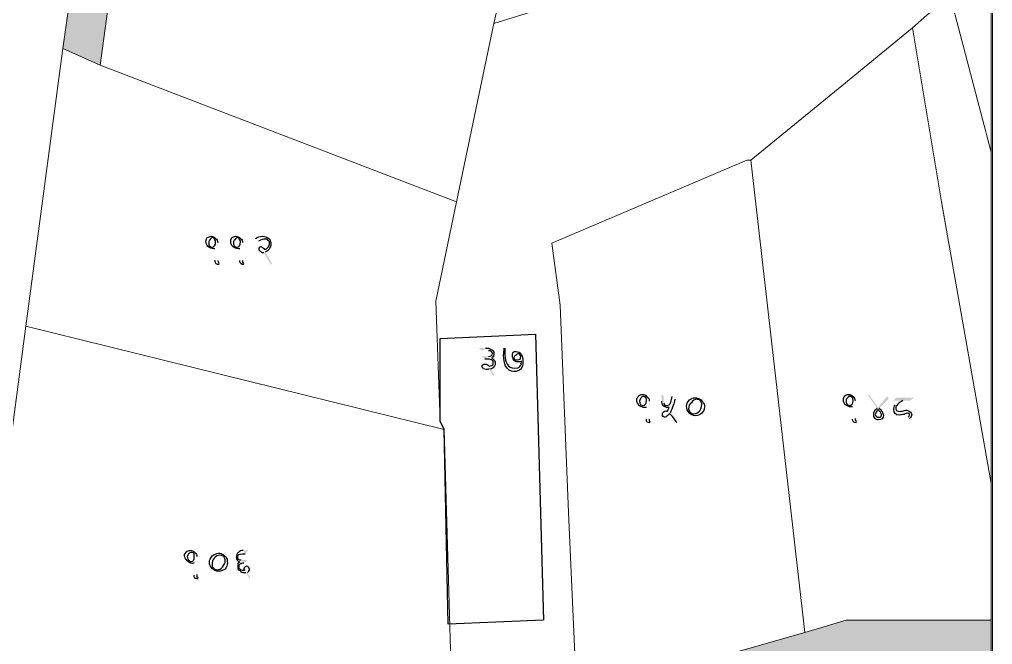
# Model space of a CAD drawing. Header units: inches. Extents: x 2 to 197762, y -33236 to 9.
# Drawn here: x 106427 to 107601, y -16736 to -15982 of the extents above; entities that cross this region are included whole.
import ezdxf

# ---------------------------------------------------------------- set-up
doc = ezdxf.new("R2010")
doc.units = ezdxf.units.IN
doc.header["$LTSCALE"] = 5
doc.header["$MEASUREMENT"] = 0
doc.layers.add('PDF_Geometry', color=7, linetype='Continuous')
doc.layers.add('PDF_Solid Fills', color=7, linetype='Continuous')

msp = doc.modelspace()

# ---------------------------------------------------------------- hatches: boundary and pattern name
at = {"layer": 'PDF_Solid Fills', "true_color": 0xc3c3c3, "transparency": 33554531}
h = msp.add_hatch(color=9, dxfattribs=at)
h.paths.add_polyline_path([(106694.44, -15126.79), (106604.44, -15721.79), (106569.44, -15706.79), (106524.44, -16036.79), (106479.44, -16016.79), (106579.44, -15311.79), (106609.44, -15086.79), (106614.44, -15086.79)], flags=0)
h.paths.add_polyline_path([(106664.44, -15091.79), (106894.44, -15206.79), (107119.44, -15326.79), (107144.44, -15336.79), (107159.44, -15346.79), (107419.44, -15361.79), (107574.44, -15371.79), (107599.44, -15371.79), (107599.44, -15411.79), (107444.44, -15396.79), (107224.44, -15376.79), (107149.44, -15366.79), (107144.44, -15366.79), (106954.44, -15266.79), (106724.44, -15146.79), (106694.44, -15126.79), (106614.44, -15086.79), (106609.44, -15086.79), (106399.44, -15036.79), (106154.44, -14981.79), (105919.44, -14936.79), (105889.44, -14921.79), (105639.44, -14811.79), (105609.44, -14796.79), (105449.44, -14726.79), (105379.44, -14696.79), (105389.44, -14671.79), (105664.44, -14796.79), (105924.44, -14911.79), (106029.44, -14936.79), (106259.44, -14981.79), (106479.44, -15031.79), (106624.44, -15071.79)], flags=0)
h.paths.add_polyline_path([(105234.44, -14616.79), (105219.44, -14646.79), (105164.44, -14746.79), (105149.44, -14861.79), (105124.44, -15061.79), (105129.44, -15086.79), (105154.44, -15206.79), (105194.44, -15206.79), (105214.44, -15296.79), (105274.44, -15571.79), (105314.44, -15636.79), (105409.44, -15811.79), (105524.44, -15976.79), (105574.44, -16051.79), (105599.44, -16246.79), (105624.44, -16436.79), (105614.44, -16621.79), (105629.44, -16691.79), (105924.44, -16711.79), (105979.44, -16761.79), (106374.44, -16806.79), (106534.44, -16811.79), (106829.44, -16821.79), (106949.44, -16826.79), (106954.44, -16826.79), (107099.44, -16801.79), (107164.44, -16781.79), (107374.44, -16721.79), (107424.44, -16706.79), (107599.44, -16706.79), (107599.44, -16756.79), (107179.44, -16816.79), (107159.44, -16816.79), (107134.44, -16821.79), (107129.44, -16826.79), (106989.44, -16851.79), (106774.44, -16851.79), (106704.44, -16851.79), (106459.44, -16851.79), (106429.44, -16851.79), (106194.44, -16826.79), (105994.44, -16806.79), (105949.44, -16796.79), (105954.44, -17081.79), (105949.44, -17331.79), (105999.44, -17421.79), (105939.44, -17421.79), (105879.44, -17301.79), (105889.44, -17116.79), (105894.44, -17071.79), (105899.44, -16751.79), (105729.44, -16741.79), (105574.44, -16731.79), (105594.44, -16681.79), (105584.44, -16676.79), (105579.44, -16501.79), (105574.44, -16356.79), (105569.44, -16306.79), (105534.44, -16106.79), (105494.44, -16056.79), (105374.44, -15956.79), (105284.44, -15966.79), (105179.44, -15981.79), (105004.44, -16006.79), (104924.44, -16006.79), (104819.44, -16061.79), (104654.44, -16046.79), (104364.44, -16021.79), (103959.44, -15986.79), (103864.44, -15961.79), (103864.44, -15826.79), (103994.44, -15841.79), (104104.44, -15841.79), (104109.44, -15911.79), (104154.44, -15916.79), (104374.44, -15946.79), (104484.44, -15951.79), (104634.44, -15956.79), (104909.44, -15971.79), (104914.44, -15971.79), (104969.44, -15951.79), (105364.44, -15916.79), (105214.44, -15581.79), (105214.44, -15576.79), (105079.44, -15226.79), (105054.44, -15216.79), (105029.44, -15036.79), (105069.44, -15031.79), (105059.44, -14881.79), (105069.44, -14741.79), (105079.44, -14621.79), (105064.44, -14576.79)], flags=0)
h.paths.add_polyline_path([(107409.44, -14471.79), (107404.44, -14501.79), (107284.44, -14491.79), (107069.44, -14466.79), (106919.44, -14446.79), (106929.44, -14421.79)], flags=0)
h.paths.add_polyline_path([(106929.44, -14421.79), (106919.44, -14446.79), (106864.44, -14441.79), (106614.44, -14381.79), (106569.44, -14351.79), (106574.44, -14326.79), (106634.44, -14361.79), (106874.44, -14416.79)], flags=0)
h.paths.add_polyline_path([(107599.44, -14421.79), (107589.44, -14426.79), (107459.44, -14496.79), (107429.44, -14501.79), (107414.44, -14546.79), (107409.44, -14556.79), (107359.44, -14736.79), (107359.44, -14766.79), (107329.44, -14836.79), (107314.44, -14876.79), (107159.44, -15296.79), (107144.44, -15336.79), (107119.44, -15326.79), (107174.44, -15196.79), (107184.44, -15141.79), (107194.44, -15111.79), (107239.44, -15006.79), (107309.44, -14836.79), (107324.44, -14796.79), (107319.44, -14791.79), (107349.44, -14651.79), (107399.44, -14526.79), (107404.44, -14501.79), (107409.44, -14471.79), (107444.44, -14476.79), (107579.44, -14406.79), (107599.44, -14396.79)], flags=0)
h.paths.add_polyline_path([(103864.44, -14636.79), (103899.44, -14651.79), (104019.44, -14691.79), (104204.44, -14746.79), (104479.44, -14801.79), (104474.44, -14821.79), (104529.44, -14871.79), (104594.44, -14881.79), (104739.44, -14896.79), (104739.44, -14936.79), (104494.44, -14901.79), (104484.44, -14866.79), (104464.44, -14856.79), (104274.44, -14811.79), (104224.44, -14806.79), (104114.44, -14761.79), (104074.44, -14746.79), (103864.44, -14666.79)], flags=0)
h.paths.add_polyline_path([(103864.44, -17336.79), (103909.44, -17361.79), (104019.44, -17381.79), (104229.44, -17421.79), (103904.44, -17421.79), (103864.44, -17411.79)], flags=0)
h.paths.add_polyline_path([(105549.44, -14296.79), (105384.44, -14576.79), (105429.44, -14596.79), (105389.44, -14671.79), (105379.44, -14696.79), (105234.44, -14616.79), (105064.44, -14576.79), (105024.44, -14521.79), (104974.44, -14471.79), (104914.44, -14416.79), (104734.44, -14276.79), (104609.44, -14181.79), (104324.44, -14116.79), (104199.44, -14086.79), (104814.44, -14086.79), (104999.44, -14241.79), (104999.44, -14251.79), (105339.44, -14401.79), (105469.44, -14116.79), (105479.44, -14086.79), (105484.44, -14086.79), (105609.44, -14086.79), (105549.44, -14231.79), (105569.44, -14251.79)], flags=0)
h.paths.add_polyline_path([(106574.44, -14326.79), (106569.44, -14351.79), (106404.44, -14251.79), (106219.44, -14261.79), (106049.44, -14251.79), (105969.44, -14246.79), (105949.44, -14206.79), (105889.44, -14086.79), (105914.44, -14086.79), (105994.44, -14221.79), (106184.44, -14241.79), (106399.44, -14221.79)], flags=0)
h = msp.add_hatch(color=9, dxfattribs=at)
h.paths.add_polyline_path([(106694.44, -15126.79), (106604.44, -15721.79), (106569.44, -15706.79), (106524.44, -16036.79), (106479.44, -16016.79), (106579.44, -15311.79), (106609.44, -15086.79), (106614.44, -15086.79)], flags=0)
h.paths.add_polyline_path([(106664.44, -15091.79), (106894.44, -15206.79), (107119.44, -15326.79), (107144.44, -15336.79), (107159.44, -15346.79), (107419.44, -15361.79), (107574.44, -15371.79), (107599.44, -15371.79), (107599.44, -15411.79), (107444.44, -15396.79), (107224.44, -15376.79), (107149.44, -15366.79), (107144.44, -15366.79), (106954.44, -15266.79), (106724.44, -15146.79), (106694.44, -15126.79), (106614.44, -15086.79), (106609.44, -15086.79), (106399.44, -15036.79), (106154.44, -14981.79), (105919.44, -14936.79), (105889.44, -14921.79), (105639.44, -14811.79), (105609.44, -14796.79), (105449.44, -14726.79), (105379.44, -14696.79), (105389.44, -14671.79), (105664.44, -14796.79), (105924.44, -14911.79), (106029.44, -14936.79), (106259.44, -14981.79), (106479.44, -15031.79), (106624.44, -15071.79)], flags=0)
h.paths.add_polyline_path([(105234.44, -14616.79), (105219.44, -14646.79), (105164.44, -14746.79), (105149.44, -14861.79), (105124.44, -15061.79), (105129.44, -15086.79), (105154.44, -15206.79), (105194.44, -15206.79), (105214.44, -15296.79), (105274.44, -15571.79), (105314.44, -15636.79), (105409.44, -15811.79), (105524.44, -15976.79), (105574.44, -16051.79), (105599.44, -16246.79), (105624.44, -16436.79), (105614.44, -16621.79), (105629.44, -16691.79), (105924.44, -16711.79), (105979.44, -16761.79), (106374.44, -16806.79), (106534.44, -16811.79), (106829.44, -16821.79), (106949.44, -16826.79), (106954.44, -16826.79), (107099.44, -16801.79), (107164.44, -16781.79), (107374.44, -16721.79), (107424.44, -16706.79), (107599.44, -16706.79), (107599.44, -16756.79), (107179.44, -16816.79), (107159.44, -16816.79), (107134.44, -16821.79), (107129.44, -16826.79), (106989.44, -16851.79), (106774.44, -16851.79), (106704.44, -16851.79), (106459.44, -16851.79), (106429.44, -16851.79), (106194.44, -16826.79), (105994.44, -16806.79), (105949.44, -16796.79), (105954.44, -17081.79), (105949.44, -17331.79), (105999.44, -17421.79), (105939.44, -17421.79), (105879.44, -17301.79), (105889.44, -17116.79), (105894.44, -17071.79), (105899.44, -16751.79), (105729.44, -16741.79), (105574.44, -16731.79), (105594.44, -16681.79), (105584.44, -16676.79), (105579.44, -16501.79), (105574.44, -16356.79), (105569.44, -16306.79), (105534.44, -16106.79), (105494.44, -16056.79), (105374.44, -15956.79), (105284.44, -15966.79), (105179.44, -15981.79), (105004.44, -16006.79), (104924.44, -16006.79), (104819.44, -16061.79), (104654.44, -16046.79), (104364.44, -16021.79), (103959.44, -15986.79), (103864.44, -15961.79), (103864.44, -15826.79), (103994.44, -15841.79), (104104.44, -15841.79), (104109.44, -15911.79), (104154.44, -15916.79), (104374.44, -15946.79), (104484.44, -15951.79), (104634.44, -15956.79), (104909.44, -15971.79), (104914.44, -15971.79), (104969.44, -15951.79), (105364.44, -15916.79), (105214.44, -15581.79), (105214.44, -15576.79), (105079.44, -15226.79), (105054.44, -15216.79), (105029.44, -15036.79), (105069.44, -15031.79), (105059.44, -14881.79), (105069.44, -14741.79), (105079.44, -14621.79), (105064.44, -14576.79)], flags=0)
h.paths.add_polyline_path([(107409.44, -14471.79), (107404.44, -14501.79), (107284.44, -14491.79), (107069.44, -14466.79), (106919.44, -14446.79), (106929.44, -14421.79)], flags=0)
h.paths.add_polyline_path([(106929.44, -14421.79), (106919.44, -14446.79), (106864.44, -14441.79), (106614.44, -14381.79), (106569.44, -14351.79), (106574.44, -14326.79), (106634.44, -14361.79), (106874.44, -14416.79)], flags=0)
h.paths.add_polyline_path([(107599.44, -14421.79), (107589.44, -14426.79), (107459.44, -14496.79), (107429.44, -14501.79), (107414.44, -14546.79), (107409.44, -14556.79), (107359.44, -14736.79), (107359.44, -14766.79), (107329.44, -14836.79), (107314.44, -14876.79), (107159.44, -15296.79), (107144.44, -15336.79), (107119.44, -15326.79), (107174.44, -15196.79), (107184.44, -15141.79), (107194.44, -15111.79), (107239.44, -15006.79), (107309.44, -14836.79), (107324.44, -14796.79), (107319.44, -14791.79), (107349.44, -14651.79), (107399.44, -14526.79), (107404.44, -14501.79), (107409.44, -14471.79), (107444.44, -14476.79), (107579.44, -14406.79), (107599.44, -14396.79)], flags=0)
h.paths.add_polyline_path([(103864.44, -14636.79), (103899.44, -14651.79), (104019.44, -14691.79), (104204.44, -14746.79), (104479.44, -14801.79), (104474.44, -14821.79), (104529.44, -14871.79), (104594.44, -14881.79), (104739.44, -14896.79), (104739.44, -14936.79), (104494.44, -14901.79), (104484.44, -14866.79), (104464.44, -14856.79), (104274.44, -14811.79), (104224.44, -14806.79), (104114.44, -14761.79), (104074.44, -14746.79), (103864.44, -14666.79)], flags=0)
h.paths.add_polyline_path([(103864.44, -17336.79), (103909.44, -17361.79), (104019.44, -17381.79), (104229.44, -17421.79), (103904.44, -17421.79), (103864.44, -17411.79)], flags=0)
h.paths.add_polyline_path([(105549.44, -14296.79), (105384.44, -14576.79), (105429.44, -14596.79), (105389.44, -14671.79), (105379.44, -14696.79), (105234.44, -14616.79), (105064.44, -14576.79), (105024.44, -14521.79), (104974.44, -14471.79), (104914.44, -14416.79), (104734.44, -14276.79), (104609.44, -14181.79), (104324.44, -14116.79), (104199.44, -14086.79), (104814.44, -14086.79), (104999.44, -14241.79), (104999.44, -14251.79), (105339.44, -14401.79), (105469.44, -14116.79), (105479.44, -14086.79), (105484.44, -14086.79), (105609.44, -14086.79), (105549.44, -14231.79), (105569.44, -14251.79)], flags=0)
h.paths.add_polyline_path([(106574.44, -14326.79), (106569.44, -14351.79), (106404.44, -14251.79), (106219.44, -14261.79), (106049.44, -14251.79), (105969.44, -14246.79), (105949.44, -14206.79), (105889.44, -14086.79), (105914.44, -14086.79), (105994.44, -14221.79), (106184.44, -14241.79), (106399.44, -14221.79)], flags=0)
at = {"layer": 'PDF_Solid Fills', "transparency": 33554559}
h = msp.add_hatch(color=256, dxfattribs=at)
h.paths.add_polyline_path([(106666.11, -16250.95), (106666.11, -16272.62)], flags=0)
h.paths.add_polyline_path([(106667.78, -16275.95), (106667.78, -16277.62)], flags=0)
h.paths.add_polyline_path([(106696.11, -16250.95), (106696.11, -16272.62)], flags=0)
h.paths.add_polyline_path([(106697.78, -16275.95), (106697.78, -16277.62)], flags=0)
h.paths.add_polyline_path([(106715.28, -16249.29), (106711.94, -16245.95)], flags=0)
h.paths.add_polyline_path([(106723.61, -16262.62), (106731.94, -16276.79), (106730.28, -16277.62), (106721.94, -16263.45)], flags=0)
h = msp.add_hatch(color=256, dxfattribs=at)
h.paths.add_polyline_path([(106985.28, -16381.79), (106981.11, -16378.45), (106989.44, -16378.45)], flags=0)
h.paths.add_polyline_path([(106995.28, -16403.45), (107000.28, -16410.95), (106998.61, -16411.79), (106993.61, -16403.45)], flags=0)
h.paths.add_polyline_path([(106988.61, -16391.79), (106984.44, -16388.45), (106992.78, -16388.45)], flags=0)
h.paths.add_polyline_path([(107011.94, -16378.45), (107012.78, -16378.45)], flags=0)
h.paths.add_polyline_path([(107032.78, -16394.29), (107032.78, -16394.29)], flags=0)
h = msp.add_hatch(color=256, dxfattribs=at)
h.paths.add_polyline_path([(107186.94, -16442.62), (107186.94, -16464.29)], flags=0)
h.paths.add_polyline_path([(107187.78, -16467.62), (107187.78, -16468.45)], flags=0)
h.paths.add_polyline_path([(107214.44, -16436.79), (107217.78, -16440.12)], flags=0)
h.paths.add_polyline_path([(107223.61, -16465.95, 0.0591512), (107211.94, -16456.79)], flags=0)
h.paths.add_polyline_path([(107223.61, -16465.95), (107220.28, -16468.45)], flags=0)
h.paths.add_polyline_path([(107201.94, -16442.62), (107201.94, -16434.29), (107204.44, -16436.79), (107204.44, -16444.29)], flags=0)
h = msp.add_hatch(color=256, dxfattribs=at)
h.paths.add_polyline_path([(107435.28, -16441.79), (107435.28, -16463.45)], flags=0)
h.paths.add_polyline_path([(107436.94, -16466.79), (107436.94, -16468.45)], flags=0)
h.paths.add_polyline_path([(107461.94, -16450.95), (107451.11, -16435.95), (107451.94, -16434.29), (107462.78, -16450.12), (107473.61, -16436.79), (107476.11, -16439.29), (107464.44, -16450.95)], flags=0)
h.paths.add_polyline_path([(107487.78, -16441.79), (107481.11, -16441.79), (107484.44, -16438.45), (107506.11, -16438.45), (107501.94, -16441.79), (107492.78, -16441.79)], flags=0)
h.paths.add_polyline_path([(107501.11, -16463.45), (107499.44, -16461.79)], flags=0)
h.paths.add_polyline_path([(107483.61, -16446.79, 0.0514211), (107487.78, -16441.79)], flags=0)
h = msp.add_hatch(color=256, dxfattribs=at)
h.paths.add_polyline_path([(106641.11, -16630.12), (106641.11, -16651.79)], flags=0)
h.paths.add_polyline_path([(106642.78, -16655.12), (106642.78, -16656.79)], flags=0)
h.paths.add_polyline_path([(106699.44, -16626.79), (106702.78, -16622.62), (106696.94, -16622.62)], flags=0)
h.paths.add_polyline_path([(106700.28, -16649.29), (106704.44, -16656.79), (106705.28, -16655.95), (106701.94, -16649.29)], flags=0)
h.paths.add_polyline_path([(106697.78, -16637.62), (106701.94, -16634.29), (106694.44, -16634.29)], flags=0)

# ---------------------------------------------------------------- linework, layer by layer
at = {"layer": 'PDF_Geometry', "lineweight": 13}
msp.add_lwpolyline([(103863.61, -13751.79), (107601.11, -13751.79), (107601.11, -17423.45), (103863.61, -17423.45)], close=True, dxfattribs=at)
at = {"layer": 'PDF_Geometry', "lineweight": 9}
for points in [[(106694.44, -15126.79), (106604.44, -15721.79), (106569.44, -15706.79), (106524.44, -16036.79), (106479.44, -16016.79), (106579.44, -15311.79), (106609.44, -15086.79), (106614.44, -15086.79)], [(106694.44, -15126.79), (106604.44, -15721.79), (106569.44, -15706.79), (106524.44, -16036.79), (106479.44, -16016.79), (106579.44, -15311.79), (106609.44, -15086.79), (106614.44, -15086.79)], [(106479.44, -16016.79), (106434.44, -16351.79), (106374.44, -16806.79), (105979.44, -16761.79), (105924.44, -16711.79), (105629.44, -16691.79), (105614.44, -16621.79), (105624.44, -16436.79), (105599.44, -16246.79), (105574.44, -16051.79), (105524.44, -15976.79), (105664.44, -15881.79), (105769.44, -15706.79), (106189.44, -15721.79), (106269.44, -15546.79), (106259.44, -15331.79), (106579.44, -15311.79)], [(106479.44, -16016.79), (106434.44, -16351.79), (106374.44, -16806.79), (105979.44, -16761.79), (105924.44, -16711.79), (105629.44, -16691.79), (105614.44, -16621.79), (105624.44, -16436.79), (105599.44, -16246.79), (105574.44, -16051.79), (105524.44, -15976.79), (105664.44, -15881.79), (105769.44, -15706.79), (106189.44, -15721.79), (106269.44, -15546.79), (106259.44, -15331.79), (106579.44, -15311.79)], [(107224.44, -15376.79), (107224.44, -15381.79), (107094.44, -15956.79), (106999.44, -15986.79), (107024.44, -15876.79), (107144.44, -15366.79), (107149.44, -15366.79)], [(107224.44, -15376.79), (107224.44, -15381.79), (107094.44, -15956.79), (106999.44, -15986.79), (107024.44, -15876.79), (107144.44, -15366.79), (107149.44, -15366.79)], [(106604.44, -15721.79), (107024.44, -15876.79), (106999.44, -15986.79), (106954.44, -16201.79), (106524.44, -16036.79), (106569.44, -15706.79)], [(106604.44, -15721.79), (107024.44, -15876.79), (106999.44, -15986.79), (106954.44, -16201.79), (106524.44, -16036.79), (106569.44, -15706.79)], [(107589.44, -15921.79), (107549.44, -15951.79), (107504.44, -15991.79), (107419.44, -16061.79), (107309.44, -16151.79), (107304.44, -16151.79), (107069.44, -16251.79), (107079.44, -16326.79), (107089.44, -16576.79), (107099.44, -16801.79), (106954.44, -16826.79), (106949.44, -16826.79), (106939.44, -16476.79), (106934.44, -16466.79), (106929.44, -16321.79), (106954.44, -16201.79), (106999.44, -15986.79), (107094.44, -15956.79), (107389.44, -15876.79), (107464.44, -15851.79)], [(107589.44, -15921.79), (107549.44, -15951.79), (107504.44, -15991.79), (107419.44, -16061.79), (107309.44, -16151.79), (107304.44, -16151.79), (107069.44, -16251.79), (107079.44, -16326.79), (107089.44, -16576.79), (107099.44, -16801.79), (106954.44, -16826.79), (106949.44, -16826.79), (106939.44, -16476.79), (106934.44, -16466.79), (106929.44, -16321.79), (106954.44, -16201.79), (106999.44, -15986.79), (107094.44, -15956.79), (107389.44, -15876.79), (107464.44, -15851.79)], [(107599.44, -16141.79), (107549.44, -15951.79), (107589.44, -15921.79), (107599.44, -15911.79)], [(107599.44, -16141.79), (107549.44, -15951.79), (107589.44, -15921.79), (107599.44, -15911.79)], [(107599.44, -16541.79), (107539.44, -16201.79), (107504.44, -15991.79), (107549.44, -15951.79), (107599.44, -16141.79)], [(107599.44, -16541.79), (107539.44, -16201.79), (107504.44, -15991.79), (107549.44, -15951.79), (107599.44, -16141.79)], [(107599.44, -16706.79), (107424.44, -16706.79), (107374.44, -16721.79), (107309.44, -16151.79), (107419.44, -16061.79), (107504.44, -15991.79), (107539.44, -16201.79), (107599.44, -16541.79)], [(107599.44, -16706.79), (107424.44, -16706.79), (107374.44, -16721.79), (107309.44, -16151.79), (107419.44, -16061.79), (107504.44, -15991.79), (107539.44, -16201.79), (107599.44, -16541.79)], [(106524.44, -16036.79), (106954.44, -16201.79), (106929.44, -16321.79), (106934.44, -16466.79), (106939.44, -16476.79), (106434.44, -16351.79), (106479.44, -16016.79)], [(106524.44, -16036.79), (106954.44, -16201.79), (106929.44, -16321.79), (106934.44, -16466.79), (106939.44, -16476.79), (106434.44, -16351.79), (106479.44, -16016.79)], [(107374.44, -16721.79), (107164.44, -16781.79), (107099.44, -16801.79), (107089.44, -16576.79), (107079.44, -16326.79), (107069.44, -16251.79), (107304.44, -16151.79), (107309.44, -16151.79)], [(107374.44, -16721.79), (107164.44, -16781.79), (107099.44, -16801.79), (107089.44, -16576.79), (107079.44, -16326.79), (107069.44, -16251.79), (107304.44, -16151.79), (107309.44, -16151.79)], [(106939.44, -16476.79), (106949.44, -16826.79), (106829.44, -16821.79), (106534.44, -16811.79), (106374.44, -16806.79), (106434.44, -16351.79)], [(106939.44, -16476.79), (106949.44, -16826.79), (106829.44, -16821.79), (106534.44, -16811.79), (106374.44, -16806.79), (106434.44, -16351.79)]]:
    msp.add_lwpolyline(points, close=True, dxfattribs=at)
at = {"layer": 'PDF_Geometry', "color": 21, "lineweight": 13, "true_color": 0xffafaf}
msp.add_lwpolyline([(107059.44, -16706.79), (106944.44, -16711.79), (106939.44, -16476.79), (106934.44, -16466.79), (106934.44, -16366.79), (107049.44, -16361.79)], close=True, dxfattribs=at)
msp.add_lwpolyline([(107059.44, -16706.79), (106944.44, -16711.79), (106939.44, -16476.79), (106934.44, -16466.79), (106934.44, -16366.79), (107049.44, -16361.79)], close=True, dxfattribs=at)
msp.add_lwpolyline([(107059.44, -16706.79), (106944.44, -16711.79), (106939.44, -16476.79), (106934.44, -16466.79), (106934.44, -16366.79), (107049.44, -16361.79)], close=True, dxfattribs=at)
msp.add_lwpolyline([(107059.44, -16706.79), (106944.44, -16711.79), (106939.44, -16476.79), (106934.44, -16466.79), (106934.44, -16366.79), (107049.44, -16361.79)], close=True, dxfattribs=at)
at = {"layer": 'PDF_Geometry', "color": 21, "lineweight": 25, "true_color": 0xffafaf}
msp.add_lwpolyline([(107059.44, -16706.79), (106944.44, -16711.79), (106939.44, -16476.79), (106934.44, -16466.79), (106934.44, -16366.79), (107049.44, -16361.79)], close=True, dxfattribs=at)
msp.add_lwpolyline([(107059.44, -16706.79), (106944.44, -16711.79), (106939.44, -16476.79), (106934.44, -16466.79), (106934.44, -16366.79), (107049.44, -16361.79)], close=True, dxfattribs=at)
at = {"layer": 'PDF_Geometry', "lineweight": 9}
msp.add_lwpolyline([(106374.44, -16806.79), (106534.44, -16811.79), (106829.44, -16821.79), (106949.44, -16826.79), (106954.44, -16826.79), (107099.44, -16801.79), (107164.44, -16781.79), (107374.44, -16721.79), (107424.44, -16706.79), (107599.44, -16706.79), (107599.44, -16756.79), (107179.44, -16816.79), (107159.44, -16816.79), (107134.44, -16821.79), (107129.44, -16826.79), (106989.44, -16851.79), (106774.44, -16851.79), (106704.44, -16851.79), (106459.44, -16851.79), (106429.44, -16851.79), (106194.44, -16826.79)], dxfattribs=at)
msp.add_lwpolyline([(106374.44, -16806.79), (106534.44, -16811.79), (106829.44, -16821.79), (106949.44, -16826.79), (106954.44, -16826.79), (107099.44, -16801.79), (107164.44, -16781.79), (107374.44, -16721.79), (107424.44, -16706.79), (107599.44, -16706.79), (107599.44, -16756.79), (107179.44, -16816.79), (107159.44, -16816.79), (107134.44, -16821.79), (107129.44, -16826.79), (106989.44, -16851.79), (106774.44, -16851.79), (106704.44, -16851.79), (106459.44, -16851.79), (106429.44, -16851.79), (106194.44, -16826.79)], dxfattribs=at)
at = {"layer": 'PDF_Geometry', "lineweight": 25}
for points in [[(106651.94, -16249.29), (106651.94, -16247.62), (106652.78, -16245.95), (106653.61, -16245.12)], [(106654.44, -16255.95), (106652.78, -16254.29), (106651.94, -16251.79), (106651.94, -16249.29)], [(106653.61, -16245.12), (106655.28, -16244.29), (106656.11, -16243.45), (106658.61, -16243.45)], [(106656.94, -16247.62), (106656.11, -16248.45), (106655.28, -16249.29), (106655.28, -16250.95)], [(106660.28, -16245.12), (106658.61, -16245.12), (106657.78, -16245.95), (106656.94, -16247.62)], [(106658.61, -16243.45), (106660.28, -16243.45), (106661.94, -16244.29), (106663.61, -16245.95)], [(106659.44, -16256.79), (106661.94, -16256.79), (106663.61, -16254.29), (106663.61, -16250.12)], [(106662.78, -16247.62), (106661.94, -16245.95), (106661.11, -16245.12), (106660.28, -16245.12)], [(106663.61, -16250.12), (106663.61, -16249.29), (106663.61, -16248.45), (106662.78, -16247.62)], [(106663.61, -16245.95), (106665.28, -16246.79), (106666.11, -16249.29), (106666.11, -16250.95)], [(106681.94, -16249.29), (106681.94, -16247.62), (106682.78, -16245.95), (106683.61, -16245.12)], [(106684.44, -16255.95), (106682.78, -16254.29), (106681.94, -16251.79), (106681.94, -16249.29)], [(106683.61, -16245.12), (106684.44, -16244.29), (106686.11, -16243.45), (106687.78, -16243.45)], [(106686.94, -16247.62), (106685.28, -16248.45), (106685.28, -16249.29), (106685.28, -16250.95)], [(106690.28, -16245.12), (106688.61, -16245.12), (106687.78, -16245.95), (106686.94, -16247.62)], [(106687.78, -16243.45), (106690.28, -16243.45), (106691.94, -16244.29), (106693.61, -16245.95)], [(106689.44, -16256.79), (106691.94, -16256.79), (106693.61, -16254.29), (106693.61, -16250.12)], [(106692.78, -16247.62), (106691.94, -16245.95), (106691.11, -16245.12), (106690.28, -16245.12)], [(106693.61, -16250.12), (106693.61, -16249.29), (106693.61, -16248.45), (106692.78, -16247.62)], [(106693.61, -16245.95), (106695.28, -16246.79), (106696.11, -16249.29), (106696.11, -16250.95)], [(106711.94, -16245.95), (106714.44, -16244.29), (106716.94, -16243.45), (106720.28, -16243.45)], [(106723.61, -16246.79), (106721.11, -16246.79), (106718.61, -16247.62), (106715.28, -16249.29)], [(106720.28, -16243.45), (106722.78, -16243.45), (106725.28, -16244.29), (106727.78, -16245.95)], [(106726.94, -16248.45), (106726.11, -16246.79), (106725.28, -16246.79), (106723.61, -16246.79)], [(106728.61, -16251.79), (106728.61, -16250.12), (106728.61, -16249.29), (106726.94, -16248.45)], [(106727.78, -16245.95), (106729.44, -16247.62), (106730.28, -16250.12), (106730.28, -16253.45)], [(106661.11, -16258.45), (106658.61, -16258.45), (106656.94, -16257.62), (106654.44, -16255.95)], [(106655.28, -16250.95), (106655.28, -16252.62), (106655.28, -16253.45), (106656.11, -16255.12)], [(106656.11, -16255.12), (106656.94, -16255.95), (106658.61, -16256.79), (106659.44, -16256.79)], [(106662.78, -16258.45), (106662.78, -16258.45), (106661.94, -16258.45), (106661.11, -16258.45)], [(106691.11, -16258.45), (106688.61, -16258.45), (106686.11, -16257.62), (106684.44, -16255.95)], [(106685.28, -16250.95), (106685.28, -16252.62), (106685.28, -16253.45), (106686.11, -16255.12)], [(106686.11, -16255.12), (106686.94, -16255.95), (106687.78, -16256.79), (106689.44, -16256.79)], [(106692.78, -16258.45), (106691.94, -16258.45), (106691.11, -16258.45), (106691.11, -16258.45)], [(106716.11, -16258.45), (106716.11, -16258.45), (106716.11, -16257.62), (106716.94, -16256.79)], [(106717.78, -16261.79), (106716.11, -16260.95), (106716.11, -16260.12), (106716.11, -16258.45)], [(106716.94, -16256.79), (106716.94, -16256.79), (106717.78, -16255.95), (106718.61, -16255.95)], [(106721.11, -16263.45), (106719.44, -16263.45), (106718.61, -16262.62), (106717.78, -16261.79)], [(106718.61, -16255.95), (106719.44, -16255.95), (106720.28, -16256.79), (106721.11, -16257.62)], [(106721.11, -16257.62), (106721.94, -16257.62), (106721.94, -16258.45), (106722.78, -16259.29)], [(106722.78, -16259.29), (106724.44, -16259.29), (106725.28, -16258.45), (106726.94, -16256.79)], [(106728.61, -16258.45), (106726.94, -16260.12), (106725.28, -16261.79), (106723.61, -16262.62)], [(106726.94, -16256.79), (106728.61, -16255.12), (106728.61, -16253.45), (106728.61, -16251.79)], [(106730.28, -16253.45), (106730.28, -16255.12), (106729.44, -16256.79), (106728.61, -16258.45)], [(106664.44, -16276.79), (106663.61, -16275.95), (106662.78, -16274.29), (106662.78, -16272.62)], [(106666.11, -16272.62), (106666.11, -16274.29), (106666.94, -16274.29), (106666.94, -16275.12)], [(106694.44, -16276.79), (106693.61, -16275.95), (106692.78, -16274.29), (106692.78, -16272.62)], [(106696.11, -16272.62), (106696.11, -16274.29), (106696.11, -16274.29), (106696.11, -16275.12)], [(106721.94, -16263.45), (106721.94, -16263.45), (106721.11, -16263.45), (106721.11, -16263.45)], [(106667.78, -16277.62), (106666.11, -16277.62), (106665.28, -16277.62), (106664.44, -16276.79)], [(106666.94, -16275.12), (106666.94, -16275.12), (106666.94, -16275.95), (106667.78, -16275.95)], [(106697.78, -16277.62), (106696.11, -16277.62), (106694.44, -16277.62), (106694.44, -16276.79)], [(106696.11, -16275.12), (106696.94, -16275.12), (106696.94, -16275.95), (106697.78, -16275.95)], [(106989.44, -16378.45), (106991.94, -16378.45), (106994.44, -16378.45), (106996.11, -16380.12)], [(107011.11, -16386.79), (107011.11, -16384.29), (107011.94, -16381.79), (107011.94, -16378.45)], [(107012.78, -16378.45), (107012.78, -16379.29), (107012.78, -16380.95), (107012.78, -16382.62)], [(106996.11, -16382.62), (106995.28, -16381.79), (106994.44, -16381.79), (106992.78, -16381.79)], [(106992.78, -16388.45), (106993.61, -16388.45), (106995.28, -16388.45), (106996.11, -16387.62)], [(106996.11, -16380.12), (106998.61, -16380.95), (106999.44, -16382.62), (106999.44, -16385.12)], [(106997.78, -16385.12), (106997.78, -16384.29), (106996.94, -16383.45), (106996.11, -16382.62)], [(106996.11, -16387.62), (106996.94, -16386.79), (106997.78, -16385.95), (106997.78, -16385.12)], [(106999.44, -16385.12), (106999.44, -16387.62), (106998.61, -16389.29), (106996.94, -16390.12)], [(106996.94, -16390.12), (106999.44, -16392.62), (107001.11, -16394.29), (107001.11, -16397.62)], [(107013.61, -16400.12), (107011.94, -16396.79), (107011.11, -16391.79), (107011.11, -16386.79)], [(107012.78, -16382.62), (107012.78, -16384.29), (107012.78, -16385.95), (107012.78, -16386.79)], [(107012.78, -16386.79), (107012.78, -16391.79), (107013.61, -16395.12), (107015.28, -16397.62)], [(107021.94, -16387.62), (107021.94, -16385.95), (107021.94, -16385.12), (107022.78, -16383.45)], [(107023.61, -16392.62), (107021.94, -16390.95), (107021.94, -16389.29), (107021.94, -16387.62)], [(107022.78, -16383.45), (107023.61, -16382.62), (107024.44, -16382.62), (107026.11, -16382.62)], [(107026.11, -16386.79), (107024.44, -16387.62), (107023.61, -16388.45), (107023.61, -16390.12)], [(107023.61, -16390.12), (107023.61, -16391.79), (107025.28, -16392.62), (107027.78, -16392.62)], [(107026.11, -16382.62), (107028.61, -16382.62), (107031.11, -16383.45), (107032.78, -16386.79)], [(107029.44, -16385.12), (107027.78, -16385.12), (107026.94, -16385.95), (107026.11, -16386.79)], [(107031.11, -16386.79), (107030.28, -16385.95), (107030.28, -16385.12), (107029.44, -16385.12)], [(107031.94, -16388.45), (107031.94, -16387.62), (107031.94, -16386.79), (107031.11, -16386.79)], [(107031.11, -16391.79), (107031.11, -16390.95), (107031.94, -16390.12), (107031.94, -16388.45)], [(107032.78, -16386.79), (107033.61, -16388.45), (107034.44, -16390.95), (107034.44, -16394.29)], [(106985.28, -16400.12), (106985.28, -16399.29), (106985.28, -16398.45), (106986.11, -16398.45)], [(106986.94, -16403.45), (106986.11, -16402.62), (106985.28, -16401.79), (106985.28, -16400.12)], [(106986.11, -16398.45), (106986.94, -16397.62), (106987.78, -16397.62), (106988.61, -16397.62)], [(106990.28, -16391.79), (106989.44, -16391.79), (106988.61, -16391.79), (106988.61, -16391.79)], [(106988.61, -16397.62), (106991.11, -16397.62), (106991.94, -16398.45), (106993.61, -16400.12)], [(106992.78, -16391.79), (106991.94, -16391.79), (106991.11, -16391.79), (106990.28, -16391.79)], [(106996.94, -16392.62), (106996.11, -16392.62), (106994.44, -16391.79), (106992.78, -16391.79)], [(106993.61, -16400.12), (106994.44, -16400.12), (106996.11, -16400.12), (106996.94, -16399.29)], [(106999.44, -16400.95), (106998.61, -16402.62), (106996.94, -16403.45), (106995.28, -16403.45)], [(106998.61, -16396.79), (106998.61, -16395.12), (106998.61, -16393.45), (106996.94, -16392.62)], [(106996.94, -16399.29), (106998.61, -16398.45), (106998.61, -16397.62), (106998.61, -16396.79)], [(107001.11, -16397.62), (107001.11, -16398.45), (107000.28, -16400.12), (106999.44, -16400.95)], [(107023.61, -16406.79), (107019.44, -16406.79), (107016.11, -16404.29), (107013.61, -16400.12)], [(107015.28, -16397.62), (107017.78, -16400.95), (107020.28, -16402.62), (107024.44, -16402.62)], [(107028.61, -16395.12), (107026.11, -16395.12), (107024.44, -16394.29), (107023.61, -16392.62)], [(107034.44, -16394.29), (107034.44, -16402.62), (107031.11, -16406.79), (107023.61, -16406.79)], [(107024.44, -16402.62), (107030.28, -16402.62), (107032.78, -16400.12), (107032.78, -16394.29)], [(107027.78, -16392.62), (107029.44, -16392.62), (107030.28, -16391.79), (107031.11, -16391.79)], [(107032.78, -16394.29), (107031.94, -16395.12), (107030.28, -16395.12), (107028.61, -16395.12)], [(106990.28, -16404.29), (106988.61, -16404.29), (106987.78, -16403.45), (106986.94, -16403.45)], [(106993.61, -16403.45), (106992.78, -16404.29), (106991.11, -16404.29), (106990.28, -16404.29)], [(107171.94, -16440.95), (107171.94, -16439.29), (107172.78, -16437.62), (107173.61, -16436.79)], [(107173.61, -16436.79), (107175.28, -16435.12), (107176.11, -16434.29), (107178.61, -16434.29)], [(107180.28, -16436.79), (107178.61, -16436.79), (107177.78, -16437.62), (107176.94, -16438.45)], [(107178.61, -16434.29), (107180.28, -16434.29), (107182.78, -16435.12), (107183.61, -16436.79)], [(107182.78, -16438.45), (107182.78, -16437.62), (107181.94, -16436.79), (107180.28, -16436.79)], [(107183.61, -16436.79), (107186.11, -16438.45), (107186.94, -16440.12), (107186.94, -16442.62)], [(107212.78, -16443.45), (107213.61, -16441.79), (107214.44, -16439.29), (107214.44, -16436.79)], [(107421.11, -16440.95), (107421.11, -16438.45), (107421.94, -16437.62), (107422.78, -16435.95)], [(107422.78, -16435.95), (107424.44, -16435.12), (107425.28, -16434.29), (107427.78, -16434.29)], [(107429.44, -16436.79), (107427.78, -16436.79), (107426.94, -16436.79), (107426.11, -16438.45)], [(107427.78, -16434.29), (107429.44, -16434.29), (107431.11, -16435.12), (107432.78, -16436.79)], [(107431.94, -16438.45), (107431.11, -16436.79), (107430.28, -16436.79), (107429.44, -16436.79)], [(107432.78, -16436.79), (107434.44, -16438.45), (107435.28, -16440.12), (107435.28, -16441.79)], [(107174.44, -16447.62), (107172.78, -16445.12), (107171.94, -16443.45), (107171.94, -16440.95)], [(107181.11, -16450.12), (107178.61, -16450.12), (107176.94, -16449.29), (107174.44, -16447.62)], [(107176.94, -16438.45), (107176.11, -16439.29), (107175.28, -16440.95), (107175.28, -16442.62)], [(107175.28, -16442.62), (107175.28, -16443.45), (107175.28, -16445.12), (107176.11, -16445.95)], [(107176.11, -16445.95), (107176.94, -16447.62), (107178.61, -16447.62), (107179.44, -16447.62)], [(107179.44, -16447.62), (107181.94, -16447.62), (107183.61, -16445.95), (107183.61, -16441.79)], [(107183.61, -16441.79), (107183.61, -16440.95), (107183.61, -16439.29), (107182.78, -16438.45)], [(107203.61, -16447.62), (107202.78, -16445.95), (107201.94, -16444.29), (107201.94, -16442.62)], [(107209.44, -16450.12), (107206.94, -16450.12), (107205.28, -16449.29), (107203.61, -16447.62)], [(107204.44, -16444.29), (107204.44, -16445.95), (107205.28, -16445.95), (107205.28, -16446.79)], [(107205.28, -16446.79), (107206.11, -16447.62), (107206.94, -16447.62), (107207.78, -16447.62)], [(107207.78, -16447.62), (107210.28, -16447.62), (107211.94, -16446.79), (107212.78, -16443.45)], [(107208.61, -16455.12), (107209.44, -16453.45), (107210.28, -16451.79), (107211.11, -16449.29)], [(107211.11, -16449.29), (107210.28, -16450.12), (107209.44, -16450.12), (107209.44, -16450.12)], [(107217.78, -16440.12), (107216.94, -16445.12), (107215.28, -16450.12), (107211.94, -16456.79)], [(107231.94, -16448.45), (107231.94, -16445.95), (107232.78, -16443.45), (107235.28, -16440.95)], [(107235.28, -16456.79), (107232.78, -16454.29), (107231.94, -16451.79), (107231.94, -16448.45)], [(107237.78, -16444.29), (107235.28, -16445.95), (107234.44, -16448.45), (107234.44, -16451.79)], [(107235.28, -16440.95), (107236.94, -16439.29), (107239.44, -16438.45), (107242.78, -16438.45)], [(107244.44, -16440.12), (107241.94, -16440.12), (107239.44, -16441.79), (107237.78, -16444.29)], [(107242.78, -16438.45), (107244.44, -16438.45), (107246.11, -16438.45), (107247.78, -16440.12)], [(107248.61, -16441.79), (107247.78, -16440.95), (107246.11, -16440.12), (107244.44, -16440.12)], [(107247.78, -16440.12), (107250.28, -16440.95), (107251.11, -16442.62), (107251.94, -16444.29)], [(107247.78, -16454.29), (107249.44, -16451.79), (107250.28, -16449.29), (107250.28, -16446.79)], [(107250.28, -16446.79), (107250.28, -16445.12), (107249.44, -16443.45), (107248.61, -16441.79)], [(107253.61, -16449.29), (107253.61, -16452.62), (107251.94, -16455.12), (107250.28, -16456.79)], [(107251.94, -16444.29), (107252.78, -16445.12), (107253.61, -16446.79), (107253.61, -16449.29)], [(107423.61, -16446.79), (107421.94, -16445.12), (107421.11, -16442.62), (107421.11, -16440.95)], [(107430.28, -16449.29), (107427.78, -16449.29), (107426.11, -16448.45), (107423.61, -16446.79)], [(107426.11, -16438.45), (107424.44, -16439.29), (107424.44, -16440.95), (107424.44, -16441.79)], [(107424.44, -16441.79), (107424.44, -16443.45), (107424.44, -16444.29), (107425.28, -16445.95)], [(107425.28, -16445.95), (107426.11, -16446.79), (107427.78, -16447.62), (107428.61, -16447.62)], [(107428.61, -16447.62), (107431.11, -16447.62), (107432.78, -16445.95), (107432.78, -16441.79)], [(107431.94, -16449.29), (107431.11, -16449.29), (107431.11, -16449.29), (107430.28, -16449.29)], [(107432.78, -16441.79), (107432.78, -16440.12), (107432.78, -16439.29), (107431.94, -16438.45)], [(107481.94, -16452.62), (107481.94, -16450.95), (107482.78, -16448.45), (107483.61, -16446.79)], [(107487.78, -16445.12), (107486.11, -16446.79), (107484.44, -16448.45), (107484.44, -16449.29)], [(107484.44, -16449.29), (107484.44, -16450.12), (107484.44, -16450.12), (107484.44, -16450.95)], [(107492.78, -16441.79), (107490.28, -16443.45), (107488.61, -16444.29), (107487.78, -16445.12)], [(107183.61, -16450.12), (107182.78, -16450.12), (107181.94, -16450.12), (107181.11, -16450.12)], [(107202.78, -16458.45), (107202.78, -16457.62), (107202.78, -16456.79), (107203.61, -16455.95)], [(107203.61, -16460.95), (107202.78, -16460.12), (107202.78, -16459.29), (107202.78, -16458.45)], [(107203.61, -16455.95), (107204.44, -16455.12), (107205.28, -16454.29), (107206.11, -16454.29)], [(107206.11, -16461.79), (107205.28, -16461.79), (107204.44, -16461.79), (107203.61, -16460.95)], [(107206.11, -16454.29), (107206.94, -16454.29), (107208.61, -16454.29), (107208.61, -16455.12)], [(107208.61, -16460.12), (107207.78, -16460.95), (107206.94, -16461.79), (107206.11, -16461.79)], [(107211.11, -16457.62), (107210.28, -16458.45), (107210.28, -16459.29), (107208.61, -16460.12)], [(107216.11, -16462.62), (107214.44, -16460.12), (107212.78, -16459.29), (107211.11, -16457.62)], [(107234.44, -16451.79), (107234.44, -16453.45), (107235.28, -16455.12), (107236.11, -16455.95)], [(107242.78, -16460.12), (107239.44, -16460.12), (107236.94, -16458.45), (107235.28, -16456.79)], [(107236.11, -16455.95), (107236.94, -16457.62), (107238.61, -16457.62), (107240.28, -16457.62)], [(107240.28, -16457.62), (107243.61, -16457.62), (107245.28, -16456.79), (107247.78, -16454.29)], [(107250.28, -16456.79), (107248.61, -16458.45), (107246.11, -16460.12), (107242.78, -16460.12)], [(107457.78, -16458.45), (107457.78, -16455.95), (107458.61, -16453.45), (107461.94, -16450.95)], [(107459.44, -16463.45), (107457.78, -16461.79), (107457.78, -16460.12), (107457.78, -16458.45)], [(107460.28, -16456.79), (107460.28, -16457.62), (107459.44, -16457.62), (107459.44, -16458.45)], [(107459.44, -16458.45), (107459.44, -16459.29), (107460.28, -16460.12), (107461.11, -16460.95)], [(107461.11, -16455.12), (107461.11, -16455.12), (107460.28, -16455.95), (107460.28, -16456.79)], [(107462.78, -16452.62), (107462.78, -16452.62), (107461.94, -16453.45), (107461.11, -16455.12)], [(107461.11, -16460.95), (107461.11, -16461.79), (107461.94, -16461.79), (107463.61, -16461.79)], [(107464.44, -16454.29), (107464.44, -16453.45), (107463.61, -16453.45), (107462.78, -16452.62)], [(107463.61, -16461.79), (107466.11, -16461.79), (107466.94, -16460.95), (107466.94, -16459.29)], [(107469.44, -16459.29), (107469.44, -16463.45), (107466.94, -16465.12), (107463.61, -16465.12)], [(107464.44, -16450.95), (107465.28, -16451.79), (107466.11, -16453.45), (107467.78, -16455.12)], [(107466.11, -16455.95), (107465.28, -16455.12), (107465.28, -16455.12), (107464.44, -16454.29)], [(107466.94, -16458.45), (107466.94, -16457.62), (107466.11, -16456.79), (107466.11, -16455.95)], [(107466.94, -16459.29), (107466.94, -16459.29), (107466.94, -16458.45), (107466.94, -16458.45)], [(107467.78, -16455.12), (107468.61, -16456.79), (107469.44, -16458.45), (107469.44, -16459.29)], [(107488.61, -16459.29), (107484.44, -16459.29), (107481.94, -16456.79), (107481.94, -16452.62)], [(107484.44, -16450.95), (107484.44, -16452.62), (107484.44, -16453.45), (107486.11, -16454.29)], [(107486.11, -16454.29), (107486.94, -16454.29), (107487.78, -16455.12), (107489.44, -16455.12)], [(107494.44, -16458.45), (107491.94, -16458.45), (107490.28, -16459.29), (107488.61, -16459.29)], [(107489.44, -16455.12), (107490.28, -16455.12), (107491.11, -16454.29), (107493.61, -16454.29)], [(107493.61, -16454.29), (107495.28, -16453.45), (107496.11, -16453.45), (107497.78, -16453.45)], [(107498.61, -16456.79), (107497.78, -16456.79), (107496.11, -16457.62), (107494.44, -16458.45)], [(107497.78, -16453.45), (107498.61, -16453.45), (107500.28, -16454.29), (107501.11, -16455.12)], [(107501.11, -16458.45), (107501.11, -16457.62), (107500.28, -16456.79), (107498.61, -16456.79)], [(107499.44, -16461.79), (107500.28, -16460.95), (107501.11, -16459.29), (107501.11, -16458.45)], [(107501.11, -16455.12), (107502.78, -16455.95), (107503.61, -16457.62), (107503.61, -16458.45)], [(107502.78, -16460.95), (107501.94, -16461.79), (107501.94, -16462.62), (107501.11, -16463.45)], [(107503.61, -16458.45), (107503.61, -16459.29), (107502.78, -16460.12), (107502.78, -16460.95)], [(107184.44, -16467.62), (107183.61, -16466.79), (107183.61, -16465.95), (107183.61, -16464.29)], [(107187.78, -16468.45), (107186.11, -16468.45), (107185.28, -16468.45), (107184.44, -16467.62)], [(107186.94, -16464.29), (107186.94, -16465.12), (107186.94, -16465.95), (107186.94, -16465.95)], [(107186.94, -16465.95), (107186.94, -16466.79), (107186.94, -16466.79), (107187.78, -16467.62)], [(107220.28, -16468.45), (107219.44, -16466.79), (107217.78, -16465.12), (107216.11, -16462.62)], [(107433.61, -16467.62), (107432.78, -16466.79), (107431.94, -16465.95), (107431.94, -16464.29)], [(107436.94, -16468.45), (107435.28, -16468.45), (107434.44, -16468.45), (107433.61, -16467.62)], [(107435.28, -16463.45), (107435.28, -16465.12), (107435.28, -16465.12), (107436.11, -16465.95)], [(107436.11, -16465.95), (107436.11, -16466.79), (107436.11, -16466.79), (107436.94, -16466.79)], [(107463.61, -16465.12), (107461.94, -16465.12), (107460.28, -16464.29), (107459.44, -16463.45)], [(106626.11, -16629.29), (106626.11, -16626.79), (106626.94, -16625.95), (106628.61, -16624.29)], [(106628.61, -16624.29), (106629.44, -16623.45), (106631.11, -16622.62), (106632.78, -16622.62)], [(106635.28, -16625.12), (106633.61, -16625.12), (106631.94, -16625.12), (106631.11, -16626.79)], [(106632.78, -16622.62), (106635.28, -16622.62), (106636.94, -16623.45), (106638.61, -16625.12)], [(106637.78, -16626.79), (106636.94, -16625.12), (106636.11, -16625.12), (106635.28, -16625.12)], [(106638.61, -16625.12), (106640.28, -16626.79), (106641.11, -16628.45), (106641.11, -16630.12)], [(106659.44, -16629.29), (106661.94, -16627.62), (106664.44, -16625.95), (106666.94, -16625.95)], [(106666.94, -16625.95), (106669.44, -16625.95), (106671.11, -16626.79), (106672.78, -16627.62)], [(106691.11, -16625.12), (106689.44, -16625.95), (106688.61, -16628.45), (106688.61, -16630.95)], [(106696.94, -16622.62), (106694.44, -16622.62), (106692.78, -16623.45), (106691.11, -16625.12)], [(106629.44, -16635.12), (106627.78, -16633.45), (106626.11, -16630.95), (106626.11, -16629.29)], [(106631.11, -16626.79), (106630.28, -16627.62), (106629.44, -16629.29), (106629.44, -16630.12)], [(106629.44, -16630.12), (106629.44, -16631.79), (106630.28, -16633.45), (106631.11, -16634.29)], [(106635.28, -16638.45), (106633.61, -16638.45), (106631.11, -16636.79), (106629.44, -16635.12)], [(106631.11, -16634.29), (106631.94, -16635.12), (106632.78, -16635.95), (106634.44, -16635.95)], [(106634.44, -16635.95), (106636.94, -16635.95), (106637.78, -16634.29), (106637.78, -16630.12)], [(106637.78, -16637.62), (106636.94, -16637.62), (106636.11, -16638.45), (106635.28, -16638.45)], [(106637.78, -16630.12), (106637.78, -16628.45), (106637.78, -16627.62), (106637.78, -16626.79)], [(106656.11, -16636.79), (106656.11, -16634.29), (106657.78, -16631.79), (106659.44, -16629.29)], [(106659.44, -16644.29), (106657.78, -16642.62), (106656.11, -16640.12), (106656.11, -16636.79)], [(106661.94, -16631.79), (106660.28, -16634.29), (106659.44, -16636.79), (106659.44, -16639.29)], [(106668.61, -16628.45), (106666.11, -16628.45), (106663.61, -16629.29), (106661.94, -16631.79)], [(106673.61, -16630.12), (106671.94, -16629.29), (106671.11, -16628.45), (106668.61, -16628.45)], [(106671.94, -16642.62), (106673.61, -16640.12), (106675.28, -16637.62), (106675.28, -16635.12)], [(106672.78, -16627.62), (106674.44, -16629.29), (106676.11, -16630.12), (106676.94, -16631.79)], [(106675.28, -16635.12), (106675.28, -16633.45), (106674.44, -16631.79), (106673.61, -16630.12)], [(106677.78, -16637.62), (106677.78, -16640.12), (106676.94, -16642.62), (106675.28, -16645.12)], [(106676.94, -16631.79), (106677.78, -16633.45), (106677.78, -16635.12), (106677.78, -16637.62)], [(106688.61, -16630.95), (106688.61, -16631.79), (106688.61, -16632.62), (106689.44, -16634.29)], [(106689.44, -16634.29), (106690.28, -16635.12), (106691.11, -16635.95), (106692.78, -16636.79)], [(106690.28, -16630.12), (106690.28, -16627.62), (106691.94, -16626.79), (106696.11, -16626.79)], [(106691.11, -16633.45), (106690.28, -16632.62), (106690.28, -16630.95), (106690.28, -16630.12)], [(106692.78, -16636.79), (106691.94, -16636.79), (106691.11, -16637.62), (106690.28, -16638.45)], [(106694.44, -16634.29), (106693.61, -16634.29), (106691.94, -16634.29), (106691.11, -16633.45)], [(106693.61, -16638.45), (106694.44, -16638.45), (106696.11, -16637.62), (106697.78, -16637.62)], [(106696.11, -16626.79), (106696.11, -16626.79), (106696.94, -16626.79), (106697.78, -16626.79)], [(106697.78, -16626.79), (106698.61, -16626.79), (106699.44, -16626.79), (106699.44, -16626.79)], [(106659.44, -16639.29), (106659.44, -16640.95), (106659.44, -16642.62), (106661.11, -16644.29)], [(106666.94, -16647.62), (106664.44, -16647.62), (106661.94, -16646.79), (106659.44, -16644.29)], [(106661.11, -16644.29), (106661.94, -16645.12), (106663.61, -16645.95), (106665.28, -16645.95)], [(106665.28, -16645.95), (106667.78, -16645.95), (106670.28, -16645.12), (106671.94, -16642.62)], [(106675.28, -16645.12), (106672.78, -16646.79), (106670.28, -16647.62), (106666.94, -16647.62)], [(106690.28, -16638.45), (106690.28, -16639.29), (106690.28, -16640.95), (106690.28, -16641.79)], [(106690.28, -16641.79), (106690.28, -16644.29), (106690.28, -16645.95), (106692.78, -16646.79)], [(106691.94, -16643.45), (106691.94, -16642.62), (106691.11, -16642.62), (106691.94, -16641.79)], [(106691.94, -16641.79), (106691.94, -16640.12), (106692.78, -16639.29), (106693.61, -16638.45)], [(106692.78, -16645.12), (106691.94, -16645.12), (106691.94, -16644.29), (106691.94, -16643.45)], [(106697.78, -16646.79), (106695.28, -16646.79), (106693.61, -16645.95), (106692.78, -16645.12)], [(106692.78, -16646.79), (106694.44, -16648.45), (106696.11, -16649.29), (106698.61, -16649.29)], [(106701.11, -16641.79), (106699.44, -16641.79), (106698.61, -16642.62), (106697.78, -16644.29)], [(106697.78, -16644.29), (106697.78, -16645.12), (106697.78, -16645.12), (106697.78, -16645.12)], [(106697.78, -16645.12), (106697.78, -16645.12), (106697.78, -16645.95), (106697.78, -16645.95)], [(106697.78, -16645.95), (106698.61, -16645.95), (106698.61, -16645.95), (106698.61, -16646.79)], [(106698.61, -16646.79), (106698.61, -16646.79), (106697.78, -16646.79), (106697.78, -16646.79)], [(106698.61, -16649.29), (106699.44, -16649.29), (106699.44, -16649.29), (106700.28, -16649.29)], [(106704.44, -16645.12), (106704.44, -16643.45), (106702.78, -16641.79), (106701.11, -16641.79)], [(106701.94, -16649.29), (106702.78, -16648.45), (106703.61, -16648.45), (106703.61, -16647.62)], [(106703.61, -16647.62), (106704.44, -16646.79), (106704.44, -16645.95), (106704.44, -16645.12)], [(106638.61, -16655.95), (106637.78, -16655.12), (106637.78, -16654.29), (106637.78, -16652.62)], [(106642.78, -16656.79), (106641.11, -16656.79), (106639.44, -16656.79), (106638.61, -16655.95)], [(106641.11, -16651.79), (106641.11, -16653.45), (106641.11, -16654.29), (106641.11, -16654.29)], [(106641.11, -16654.29), (106641.11, -16655.12), (106641.94, -16655.12), (106642.78, -16655.12)]]:
    msp.add_open_spline(points, degree=3, dxfattribs=at)

doc.saveas('drawing.dxf')
